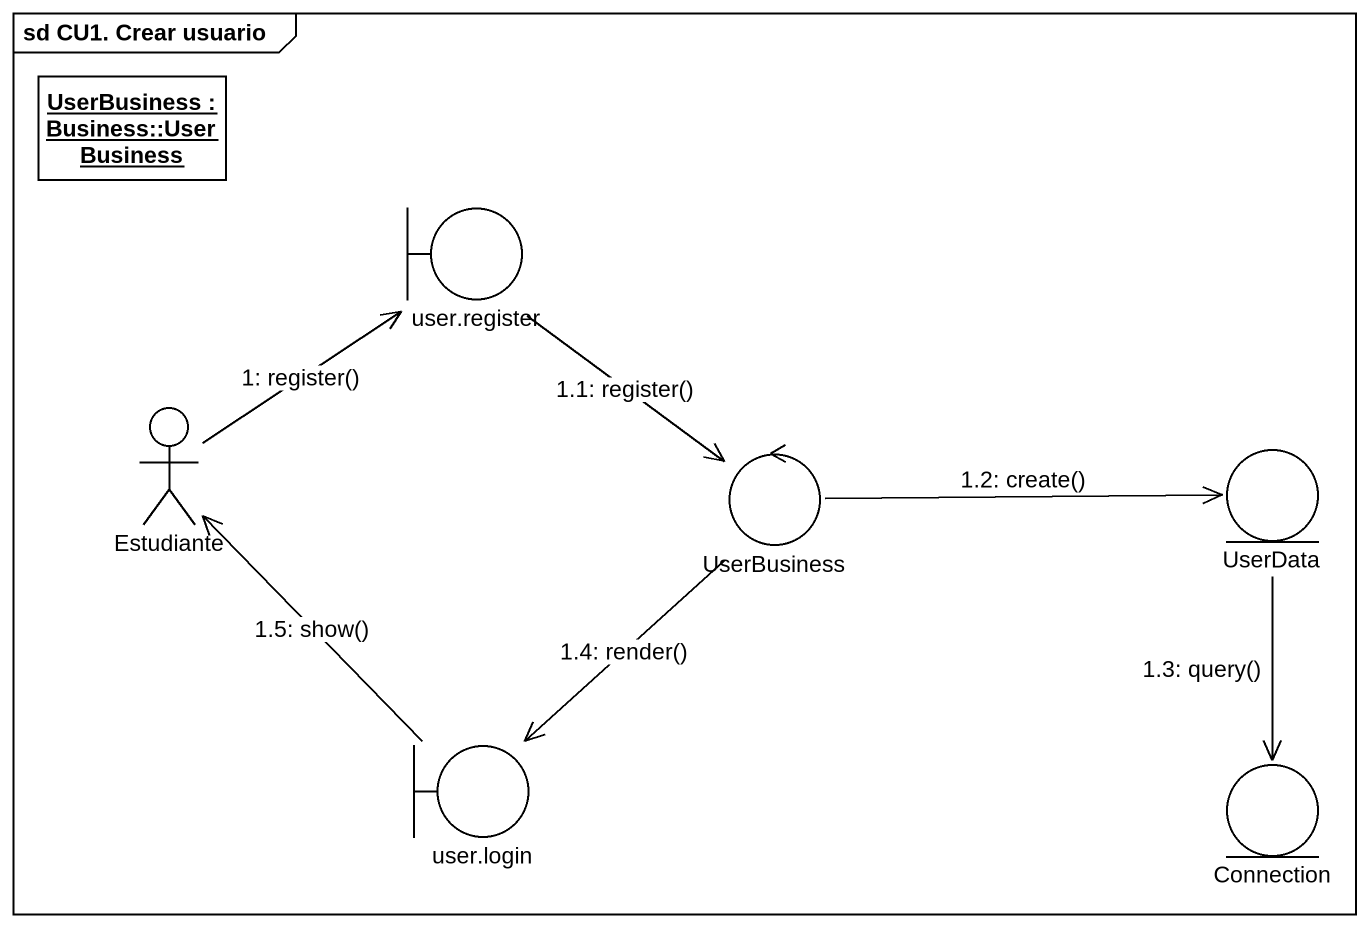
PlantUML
@startuml
mainframe sd CU1. Crear usuario
allowmixing
hide circle
hide empty members
object "UserBusiness : Business::UserBusiness" as UserBusiness
boundary "user.register" as user_register
actor Estudiante
control "UserBusiness" as UserBusiness_2
entity UserData
boundary "user.login" as user_login
entity Connection
Estudiante -up-> user_register : 1: register()
user_register --> UserBusiness_2 : 1.1: register()
UserBusiness_2 -right-> UserData : 1.2: create()
UserData --> Connection : 1.3: query()
UserBusiness_2 --> user_login : 1.4: render()
user_login -up-> Estudiante : 1.5: show()
@enduml
